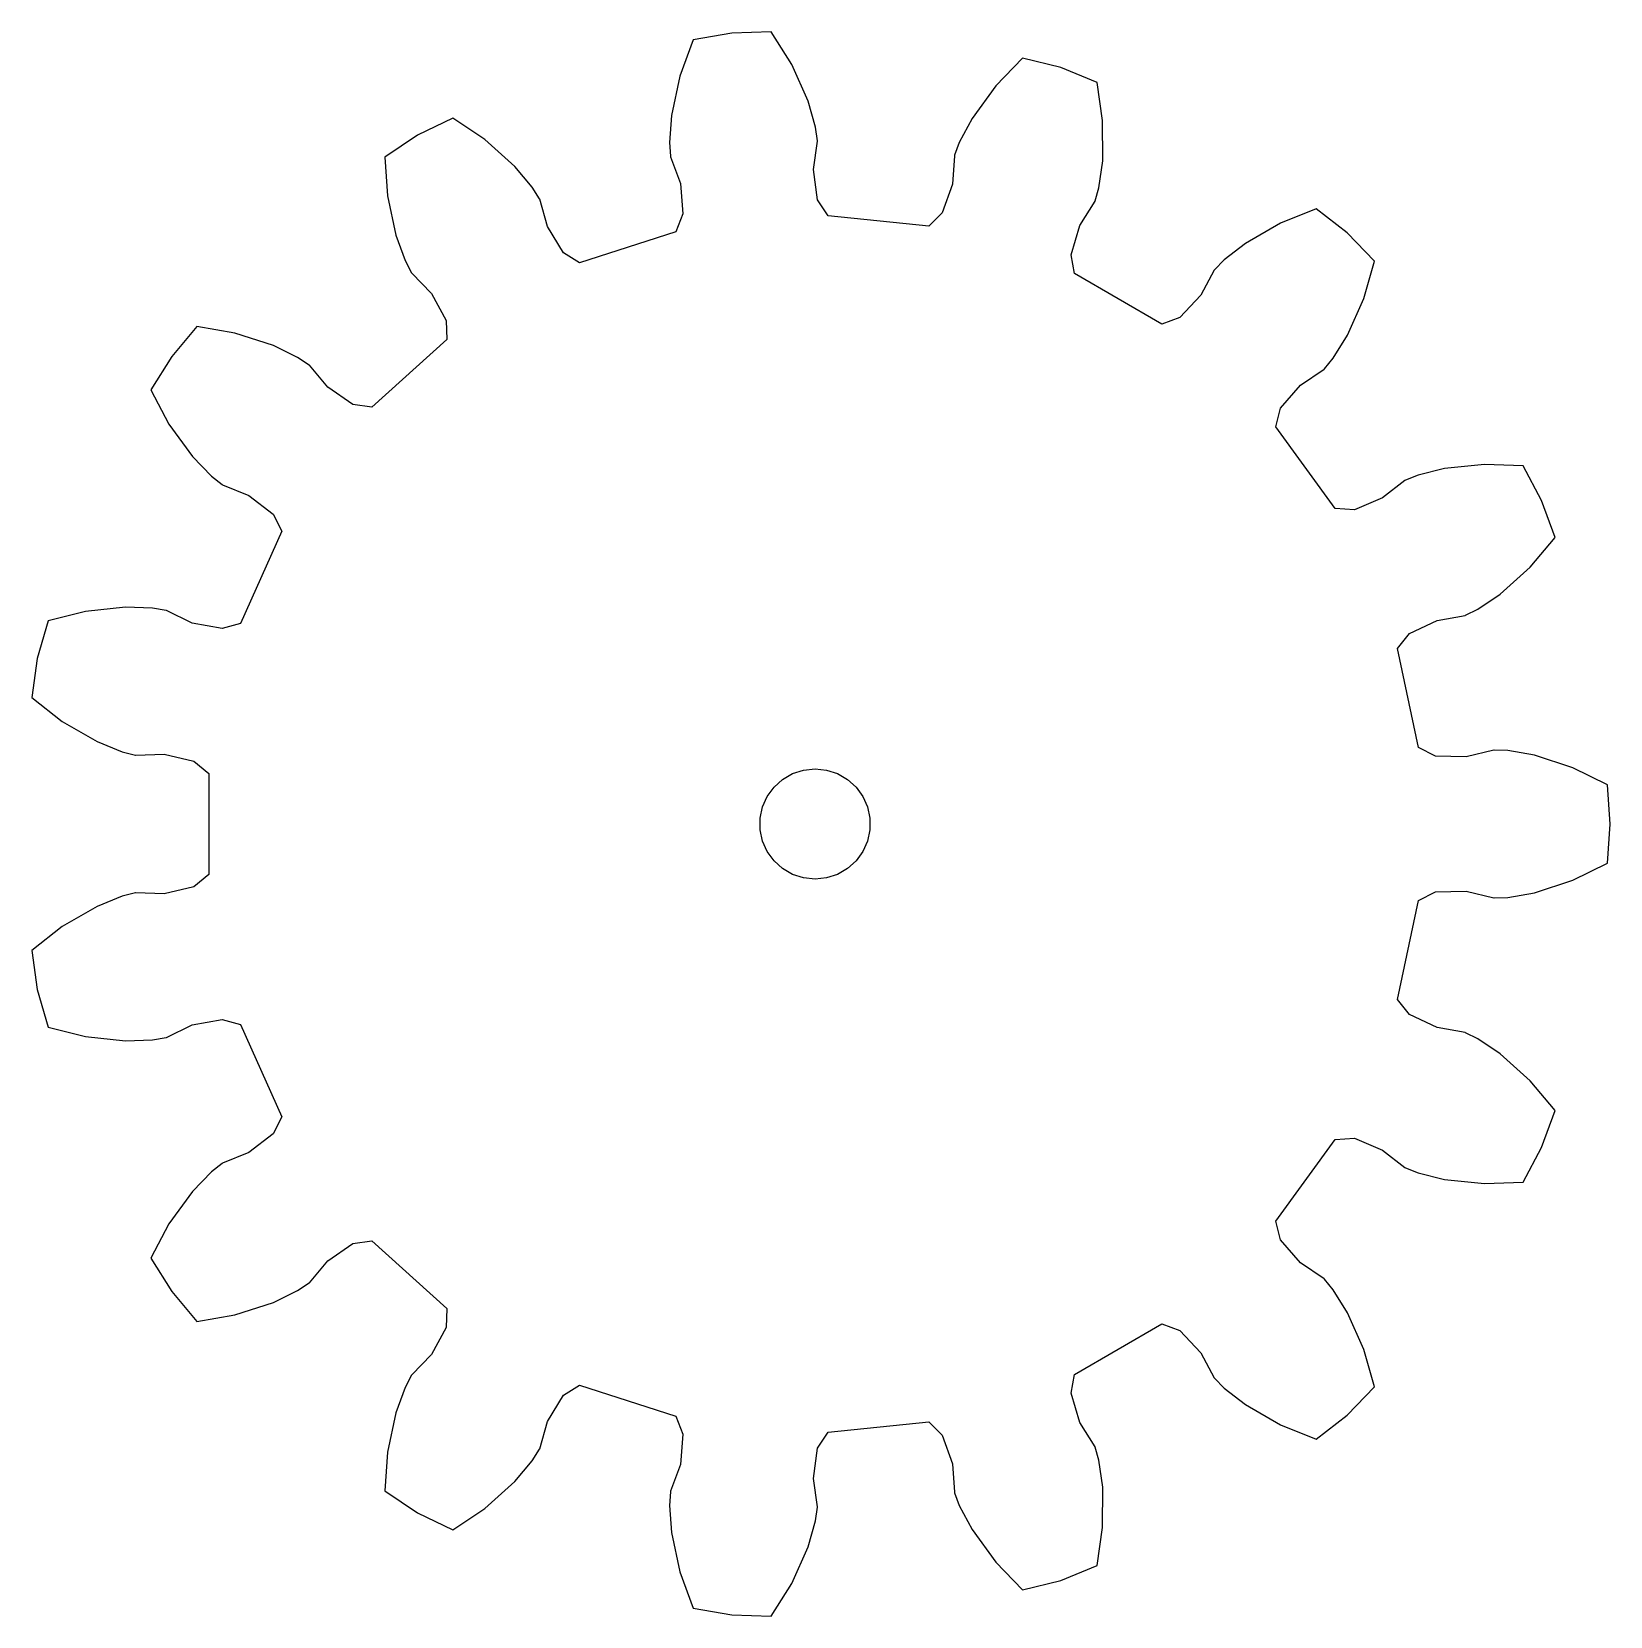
# Model space of a CAD drawing. Header units: metres. Extents: x -21.3 to 21.6, y -21.6 to 21.6.
import ezdxf

# ---------------------------------------------------------------- set-up
doc = ezdxf.new("R2010")
doc.units = ezdxf.units.M

msp = doc.modelspace()

# ---------------------------------------------------------------- linework, layer by layer
for p, q in [((-1.193, 21.564), (-2.263, 21.526)), ((-0.635, 20.673), (-1.193, 21.564)), ((-3.316, 21.341), (-3.677, 20.353)), ((-2.263, 21.526), (-3.316, 21.341)), ((5.65, 20.845), (4.919, 20.089)), ((6.689, 20.586), (5.65, 20.845)), ((-3.677, 20.353), (-3.906, 19.28)), ((-0.188, 19.67), (-0.635, 20.673)), ((7.681, 20.185), (6.689, 20.586)), ((4.919, 20.089), (4.273, 19.202)), ((7.828, 19.144), (7.681, 20.185)), ((0.016, 18.963), (-0.188, 19.67)), ((-9.861, 19.214), (-10.823, 18.745)), ((-8.988, 18.627), (-9.861, 19.214)), ((-3.906, 19.28), (-3.958, 18.546)), ((4.273, 19.202), (3.927, 18.552)), ((7.829, 18.046), (7.828, 19.144)), ((-10.823, 18.745), (-11.71, 18.147)), ((-8.172, 17.893), (-8.988, 18.627)), ((-3.958, 18.546), (-3.933, 18.173)), ((-0.039, 17.814), (0.068, 18.581)), ((0.068, 18.593), (0.016, 18.963)), ((0.068, 18.581), (0.068, 18.593)), ((3.927, 18.552), (3.799, 18.201)), ((-11.71, 18.147), (-11.637, 17.098)), ((-3.933, 18.173), (-3.93, 18.161)), ((-3.93, 18.161), (-3.666, 17.433)), ((3.796, 18.189), (3.742, 17.416)), ((3.799, 18.201), (3.796, 18.189)), ((-7.699, 17.33), (-8.172, 17.893)), ((0.07, 16.99), (-0.039, 17.814)), ((7.728, 17.317), (7.829, 18.046)), ((-7.5, 17.014), (-7.699, 17.33)), ((-3.666, 17.433), (-3.601, 16.604)), ((3.742, 17.416), (3.464, 16.633)), ((7.625, 16.958), (7.728, 17.317)), ((-11.637, 17.098), (-11.41, 16.024)), ((-7.495, 17.002), (-7.5, 17.014)), ((-7.281, 16.258), (-7.495, 17.002)), ((0.357, 16.556), (0.07, 16.99)), ((7.21, 16.289), (7.62, 16.947)), ((7.62, 16.947), (7.625, 16.958)), ((-3.601, 16.604), (-3.791, 16.12)), ((3.093, 16.268), (0.357, 16.556)), ((3.464, 16.633), (3.093, 16.268)), ((13.64, 16.744), (12.665, 16.351)), ((14.483, 16.085), (13.64, 16.744)), ((-11.41, 16.024), (-11.159, 15.332)), ((-6.847, 15.549), (-7.281, 16.258)), ((-3.791, 16.12), (-6.408, 15.269)), ((6.974, 15.493), (7.21, 16.289)), ((12.665, 16.351), (11.714, 15.803)), ((15.227, 15.316), (14.483, 16.085)), ((-6.408, 15.269), (-6.847, 15.549)), ((11.714, 15.803), (11.134, 15.351)), ((-11.159, 15.332), (-10.984, 15.002)), ((7.06, 14.979), (6.974, 15.493)), ((11.134, 15.351), (10.874, 15.082)), ((14.938, 14.304), (15.227, 15.316)), ((-10.984, 15.002), (-10.977, 14.992)), ((-10.977, 14.992), (-10.439, 14.434)), ((9.442, 13.603), (7.06, 14.979)), ((10.866, 15.073), (10.502, 14.389)), ((10.874, 15.082), (10.866, 15.073)), ((-10.439, 14.434), (-10.043, 13.704)), ((10.502, 14.389), (9.93, 13.786)), ((14.492, 13.301), (14.938, 14.304)), ((-16.823, 13.542), (-17.511, 12.723)), ((-15.788, 13.361), (-16.823, 13.542)), ((-10.043, 13.704), (-10.02, 13.184)), ((9.93, 13.786), (9.442, 13.603)), ((-14.743, 13.023), (-15.788, 13.361)), ((-14.082, 12.701), (-14.743, 13.023)), ((-10.02, 13.184), (-12.064, 11.343)), ((14.103, 12.677), (14.492, 13.301)), ((-17.511, 12.723), (-18.078, 11.815)), ((-13.772, 12.492), (-14.082, 12.701)), ((13.863, 12.39), (14.103, 12.677)), ((-13.763, 12.484), (-13.772, 12.492)), ((-13.264, 11.891), (-13.763, 12.484)), ((13.212, 11.948), (13.854, 12.382)), ((13.854, 12.382), (13.863, 12.39)), ((-18.078, 11.815), (-17.585, 10.886)), ((-12.579, 11.42), (-13.264, 11.891)), ((12.673, 11.316), (13.212, 11.948)), ((-12.064, 11.343), (-12.579, 11.42)), ((12.542, 10.813), (12.673, 11.316)), ((-17.585, 10.886), (-16.941, 9.998)), ((14.159, 8.587), (12.542, 10.813)), ((-16.941, 9.998), (-16.431, 9.468)), ((16.415, 9.495), (16.068, 9.356)), ((17.129, 9.673), (16.415, 9.495)), ((18.22, 9.786), (17.129, 9.673)), ((19.271, 9.749), (18.22, 9.786)), ((19.774, 8.804), (19.271, 9.749)), ((-16.431, 9.468), (-16.136, 9.237)), ((-16.136, 9.237), (-16.126, 9.231)), ((-16.126, 9.231), (-15.408, 8.94)), ((16.057, 9.35), (15.447, 8.873)), ((16.068, 9.356), (16.057, 9.35)), ((-15.408, 8.94), (-14.749, 8.434)), ((15.447, 8.873), (14.679, 8.555)), ((20.14, 7.798), (19.774, 8.804)), ((-14.749, 8.434), (-14.516, 7.969)), ((14.679, 8.555), (14.159, 8.587)), ((-14.516, 7.969), (-15.635, 5.455)), ((19.465, 6.992), (20.14, 7.798)), ((18.65, 6.257), (19.465, 6.992)), ((18.04, 5.845), (18.65, 6.257)), ((-19.857, 5.784), (-20.877, 5.529)), ((-18.766, 5.9), (-19.857, 5.784)), ((-18.03, 5.875), (-18.766, 5.9)), ((-17.662, 5.811), (-18.03, 5.875)), ((-17.651, 5.807), (-17.662, 5.811)), ((-16.954, 5.468), (-17.651, 5.807)), ((16.93, 5.542), (17.693, 5.677)), ((17.693, 5.677), (17.704, 5.681)), ((17.704, 5.681), (18.04, 5.845)), ((-20.877, 5.529), (-21.172, 4.5)), ((-16.137, 5.317), (-16.954, 5.468)), ((-15.635, 5.455), (-16.137, 5.317)), ((15.855, 4.777), (16.18, 5.184)), ((16.18, 5.184), (16.93, 5.542)), ((16.428, 2.085), (15.855, 4.777)), ((-21.172, 4.5), (-21.321, 3.441)), ((-21.321, 3.441), (-20.493, 2.792)), ((-20.493, 2.792), (-19.543, 2.243)), ((-19.543, 2.243), (-18.861, 1.966)), ((-18.861, 1.966), (-18.498, 1.876)), ((-18.498, 1.876), (-18.486, 1.874)), ((-18.486, 1.874), (-17.712, 1.901)), ((-17.712, 1.901), (-16.904, 1.706)), ((16.889, 1.845), (16.428, 2.085)), ((17.72, 1.824), (16.889, 1.845)), ((18.472, 2.01), (17.72, 1.824)), ((18.484, 2.011), (18.472, 2.01)), ((18.858, 1.998), (18.484, 2.011)), ((19.582, 1.87), (18.858, 1.998)), ((20.626, 1.529), (19.582, 1.87)), ((-16.904, 1.706), (-16.502, 1.376)), ((-16.502, 1.376), (-16.502, -1.376)), ((-0.882, 1.214), (-0.61, 1.37)), ((-0.61, 1.37), (-0.312, 1.467)), ((-0.312, 1.467), (0, 1.5)), ((0, 1.5), (0.312, 1.467)), ((0.312, 1.467), (0.61, 1.37)), ((0.61, 1.37), (0.882, 1.214)), ((21.57, 1.067), (20.626, 1.529)), ((-1.299, 0.75), (-1.115, 1.004)), ((-1.115, 1.004), (-0.882, 1.214)), ((0.882, 1.214), (1.115, 1.004)), ((1.115, 1.004), (1.299, 0.75)), ((21.645, 0), (21.57, 1.067)), ((-1.492, 0.157), (-1.427, 0.464)), ((-1.427, 0.464), (-1.299, 0.75)), ((1.299, 0.75), (1.427, 0.464)), ((1.427, 0.464), (1.492, 0.157)), ((-1.492, -0.157), (-1.492, 0.157)), ((1.492, 0.157), (1.492, -0.157)), ((-1.427, -0.464), (-1.492, -0.157)), ((1.492, -0.157), (1.427, -0.464)), ((21.57, -1.067), (21.645, 0)), ((-1.299, -0.75), (-1.427, -0.464)), ((-1.115, -1.004), (-1.299, -0.75)), ((1.299, -0.75), (1.115, -1.004)), ((1.427, -0.464), (1.299, -0.75)), ((-0.882, -1.214), (-1.115, -1.004)), ((-0.61, -1.37), (-0.882, -1.214)), ((0.882, -1.214), (0.61, -1.37)), ((1.115, -1.004), (0.882, -1.214)), ((20.626, -1.529), (21.57, -1.067)), ((-16.904, -1.706), (-17.712, -1.901)), ((-16.502, -1.376), (-16.904, -1.706)), ((-0.312, -1.467), (-0.61, -1.37)), ((0, -1.5), (-0.312, -1.467)), ((0.312, -1.467), (0, -1.5)), ((0.61, -1.37), (0.312, -1.467)), ((19.582, -1.87), (20.626, -1.529)), ((-18.861, -1.966), (-19.543, -2.243)), ((-18.498, -1.876), (-18.861, -1.966)), ((-18.486, -1.874), (-18.498, -1.876)), ((-17.712, -1.901), (-18.486, -1.874)), ((15.855, -4.777), (16.428, -2.085)), ((16.428, -2.085), (16.889, -1.845)), ((16.889, -1.845), (17.72, -1.824)), ((17.72, -1.824), (18.472, -2.01)), ((18.472, -2.01), (18.484, -2.011)), ((18.484, -2.011), (18.858, -1.998)), ((18.858, -1.998), (19.582, -1.87)), ((-19.543, -2.243), (-20.493, -2.792)), ((-20.493, -2.792), (-21.321, -3.441)), ((-21.321, -3.441), (-21.172, -4.5)), ((-21.172, -4.5), (-20.877, -5.529)), ((16.18, -5.184), (15.855, -4.777)), ((-20.877, -5.529), (-19.857, -5.784)), ((-17.651, -5.807), (-16.954, -5.468)), ((-16.954, -5.468), (-16.137, -5.317)), ((-16.137, -5.317), (-15.635, -5.455)), ((-15.635, -5.455), (-14.516, -7.969)), ((16.93, -5.542), (16.18, -5.184)), ((17.693, -5.677), (16.93, -5.542)), ((-19.857, -5.784), (-18.766, -5.9)), ((-18.766, -5.9), (-18.03, -5.875)), ((-18.03, -5.875), (-17.662, -5.811)), ((-17.662, -5.811), (-17.651, -5.807)), ((17.704, -5.681), (17.693, -5.677)), ((18.04, -5.845), (17.704, -5.681)), ((18.65, -6.257), (18.04, -5.845)), ((19.465, -6.992), (18.65, -6.257)), ((20.14, -7.798), (19.465, -6.992)), ((-14.516, -7.969), (-14.749, -8.434)), ((19.774, -8.804), (20.14, -7.798)), ((-14.749, -8.434), (-15.408, -8.94)), ((12.542, -10.813), (14.159, -8.587)), ((14.159, -8.587), (14.679, -8.555)), ((14.679, -8.555), (15.447, -8.873)), ((-15.408, -8.94), (-16.126, -9.231)), ((15.447, -8.873), (16.057, -9.35)), ((19.271, -9.749), (19.774, -8.804)), ((-16.431, -9.468), (-16.941, -9.998)), ((-16.136, -9.237), (-16.431, -9.468)), ((-16.126, -9.231), (-16.136, -9.237)), ((16.057, -9.35), (16.068, -9.356)), ((16.068, -9.356), (16.415, -9.495)), ((16.415, -9.495), (17.129, -9.673)), ((17.129, -9.673), (18.22, -9.786)), ((18.22, -9.786), (19.271, -9.749)), ((-16.941, -9.998), (-17.585, -10.886)), ((-17.585, -10.886), (-18.078, -11.815)), ((12.673, -11.316), (12.542, -10.813)), ((-13.264, -11.891), (-12.579, -11.42)), ((-12.579, -11.42), (-12.064, -11.343)), ((-12.064, -11.343), (-10.02, -13.184)), ((13.212, -11.948), (12.673, -11.316)), ((-18.078, -11.815), (-17.511, -12.723)), ((-13.763, -12.484), (-13.264, -11.891)), ((13.854, -12.382), (13.212, -11.948)), ((-14.082, -12.701), (-13.772, -12.492)), ((-13.772, -12.492), (-13.763, -12.484)), ((13.863, -12.39), (13.854, -12.382)), ((14.103, -12.677), (13.863, -12.39)), ((-17.511, -12.723), (-16.823, -13.542)), ((-14.743, -13.023), (-14.082, -12.701)), ((14.492, -13.301), (14.103, -12.677)), ((-16.823, -13.542), (-15.788, -13.361)), ((-15.788, -13.361), (-14.743, -13.023)), ((-10.02, -13.184), (-10.043, -13.704)), ((14.938, -14.304), (14.492, -13.301)), ((-10.043, -13.704), (-10.439, -14.434)), ((7.06, -14.979), (9.442, -13.603)), ((9.442, -13.603), (9.93, -13.786)), ((9.93, -13.786), (10.502, -14.389)), ((-10.439, -14.434), (-10.977, -14.992)), ((10.502, -14.389), (10.866, -15.073)), ((15.227, -15.316), (14.938, -14.304)), ((-10.984, -15.002), (-11.159, -15.332)), ((-10.977, -14.992), (-10.984, -15.002)), ((6.974, -15.493), (7.06, -14.979)), ((10.866, -15.073), (10.874, -15.082)), ((10.874, -15.082), (11.134, -15.351)), ((-11.159, -15.332), (-11.41, -16.024)), ((-6.847, -15.549), (-6.408, -15.269)), ((-6.408, -15.269), (-3.791, -16.12)), ((7.21, -16.289), (6.974, -15.493)), ((11.134, -15.351), (11.714, -15.803)), ((14.483, -16.085), (15.227, -15.316)), ((-7.281, -16.258), (-6.847, -15.549)), ((11.714, -15.803), (12.665, -16.351)), ((-11.41, -16.024), (-11.637, -17.098)), ((-7.495, -17.002), (-7.281, -16.258)), ((-3.791, -16.12), (-3.601, -16.604)), ((0.357, -16.556), (3.093, -16.268)), ((3.093, -16.268), (3.464, -16.633)), ((7.62, -16.947), (7.21, -16.289)), ((12.665, -16.351), (13.64, -16.744)), ((13.64, -16.744), (14.483, -16.085)), ((-3.601, -16.604), (-3.666, -17.433)), ((0.07, -16.99), (0.357, -16.556)), ((3.464, -16.633), (3.742, -17.416)), ((-11.637, -17.098), (-11.71, -18.147)), ((-7.699, -17.33), (-7.5, -17.014)), ((-7.5, -17.014), (-7.495, -17.002)), ((-0.039, -17.814), (0.07, -16.99)), ((7.625, -16.958), (7.62, -16.947)), ((7.728, -17.317), (7.625, -16.958)), ((-8.172, -17.893), (-7.699, -17.33)), ((-3.666, -17.433), (-3.93, -18.161)), ((3.742, -17.416), (3.796, -18.189)), ((7.829, -18.046), (7.728, -17.317)), ((-8.988, -18.627), (-8.172, -17.893)), ((0.068, -18.581), (-0.039, -17.814)), ((7.828, -19.144), (7.829, -18.046)), ((-11.71, -18.147), (-10.823, -18.745)), ((-3.933, -18.173), (-3.958, -18.546)), ((-3.93, -18.161), (-3.933, -18.173)), ((3.796, -18.189), (3.799, -18.201)), ((3.799, -18.201), (3.927, -18.552)), ((-10.823, -18.745), (-9.861, -19.214)), ((-9.861, -19.214), (-8.988, -18.627)), ((-3.958, -18.546), (-3.906, -19.28)), ((-0.188, -19.67), (0.016, -18.963)), ((0.016, -18.963), (0.068, -18.593)), ((0.068, -18.593), (0.068, -18.581)), ((3.927, -18.552), (4.273, -19.202)), ((-3.906, -19.28), (-3.677, -20.353)), ((4.273, -19.202), (4.919, -20.089)), ((7.681, -20.185), (7.828, -19.144)), ((-0.635, -20.673), (-0.188, -19.67)), ((4.919, -20.089), (5.65, -20.845)), ((6.689, -20.586), (7.681, -20.185)), ((-3.677, -20.353), (-3.316, -21.341)), ((-1.193, -21.564), (-0.635, -20.673)), ((5.65, -20.845), (6.689, -20.586)), ((-3.316, -21.341), (-2.263, -21.526)), ((-2.263, -21.526), (-1.193, -21.564))]:
    msp.add_line(p, q)

doc.saveas('drawing.dxf')
